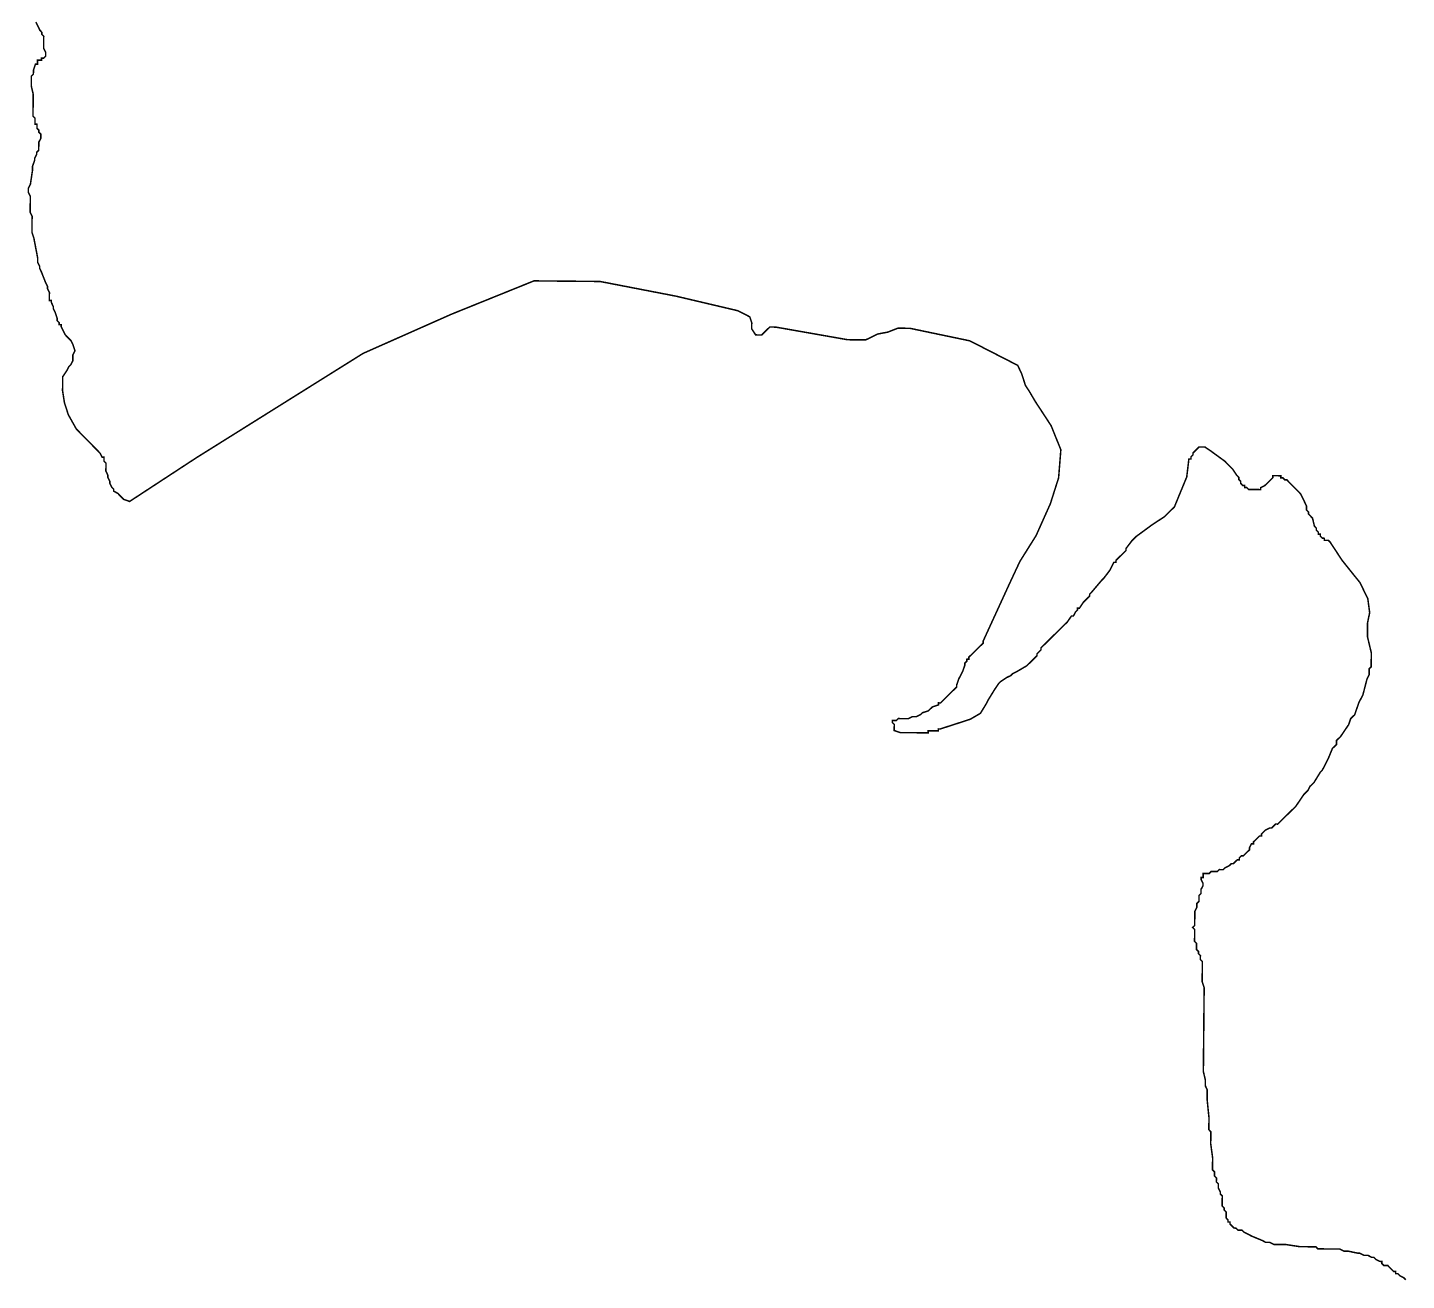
# Model space of a CAD drawing. Header units: metres. Extents: x 290190 to 339802, y 1811045 to 1991312.
# Drawn here: x 311178 to 313949, y 1910079 to 1912597 of the extents above; entities that cross this region are included whole.
import ezdxf

# ---------------------------------------------------------------- set-up
doc = ezdxf.new("R2010")
doc.units = ezdxf.units.M
doc.header["$MEASUREMENT"] = 0
doc.layers.add('HAZARDS LINE', color=1, linetype='Continuous')

msp = doc.modelspace()

# ---------------------------------------------------------------- linework, layer by layer
at = {"layer": 'HAZARDS LINE', "lineweight": 18}
msp.add_lwpolyline([(311195, 1912608.1, 3.02, 3.02, 0), (311202.9, 1912591.9, 3.02, 3.02, 0), (311206.8, 1912587.8, 3.02, 3.02, 0), (311206.8, 1912583.8, 3.02, 3.02, 0), (311210.8, 1912579.8, 3.02, 3.02, 0), (311210.6, 1912555.6, 3.02, 3.02, 0), (311214.5, 1912547.5, 3.02, 3.02, 0), (311214.5, 1912539.5, 3.02, 3.02, 0), (311210.4, 1912535.5, 3.02, 3.02, 0), (311206.4, 1912535.5, 3.02, 3.02, 0), (311206.3, 1912531.5, 3.02, 3.02, 0), (311198.3, 1912531.6, 3.02, 3.02, 0), (311198.2, 1912523.5, 3.02, 3.02, 0), (311194.2, 1912523.6, 3.02, 3.02, 0), (311190.1, 1912511.5, 3.02, 3.02, 0), (311190, 1912503.5, 3.02, 3.02, 0), (311185.9, 1912499.5, 3.02, 3.02, 0), (311185.8, 1912479.4, 3.02, 3.02, 0), (311189.6, 1912463.3, 3.02, 3.02, 0), (311189.2, 1912419, 3.02, 3.02, 0), (311193.2, 1912415, 3.02, 3.02, 0), (311193.1, 1912402.9, 3.02, 3.02, 0), (311197.1, 1912402.8, 3.02, 3.02, 0), (311197.1, 1912394.8, 3.02, 3.02, 0), (311201, 1912390.7, 3.02, 3.02, 0), (311201, 1912386.7, 3.02, 3.02, 0), (311205, 1912382.7, 3.02, 3.02, 0), (311204.9, 1912374.6, 3.02, 3.02, 0), (311200.8, 1912366.6, 3.02, 3.02, 0), (311200.7, 1912350.5, 3.02, 3.02, 0), (311196.6, 1912346.5, 3.02, 3.02, 0), (311196.6, 1912342.5, 3.02, 3.02, 0), (311192.5, 1912334.5, 3.02, 3.02, 0), (311192.5, 1912330.5, 3.02, 3.02, 0), (311188.3, 1912318.4, 3.02, 3.02, 0), (311188.2, 1912310.4, 3.02, 3.02, 0), (311184, 1912282.3, 3.02, 3.02, 0), (311179.9, 1912274.2, 3.02, 3.02, 0), (311179.8, 1912266.2, 3.02, 3.02, 0), (311183.8, 1912258.1, 3.02, 3.02, 0), (311183.5, 1912225.9, 3.02, 3.02, 0), (311187.4, 1912217.9, 3.02, 3.02, 0), (311187.1, 1912185.7, 3.02, 3.02, 0), (311191, 1912173.6, 3.02, 3.02, 0), (311198.7, 1912133.3, 3.02, 3.02, 0), (311198.6, 1912125.2, 3.02, 3.02, 0), (311202.6, 1912117.1, 3.02, 3.02, 0), (311202.6, 1912113.1, 3.02, 3.02, 0), (311206.5, 1912105, 3.02, 3.02, 0), (311214.4, 1912084.8, 3.02, 3.02, 0), (311218.3, 1912076.8, 3.02, 3.02, 0), (311218.3, 1912072.7, 3.02, 3.02, 0), (311222.2, 1912064.6, 3.02, 3.02, 0), (311222.1, 1912048.6, 3.02, 3.02, 0), (311226.1, 1912048.5, 3.02, 3.02, 0), (311226.1, 1912044.5, 3.02, 3.02, 0), (311230, 1912036.4, 3.02, 3.02, 0), (311230, 1912032.4, 3.02, 3.02, 0), (311233.9, 1912024.3, 3.02, 3.02, 0), (311237.9, 1912012.2, 3.02, 3.02, 0), (311237.8, 1912008.2, 3.02, 3.02, 0), (311241.8, 1912004.1, 3.02, 3.02, 0), (311241.8, 1912000.1, 3.02, 3.02, 0), (311245.8, 1912000.1, 3.02, 3.02, 0), (311245.8, 1911996, 3.02, 3.02, 0), (311253.7, 1911979.9, 3.02, 3.02, 0), (311257.6, 1911975.8, 3.02, 3.02, 0), (311265.6, 1911967.7, 3.02, 3.02, 0), (311269.6, 1911959.6, 3.02, 3.02, 0), (311273.5, 1911947.5, 3.02, 3.02, 0), (311269.4, 1911939.5, 3.02, 3.02, 0), (311269.3, 1911927.4, 3.02, 3.02, 0), (311265.2, 1911919.4, 3.02, 3.02, 0), (311261.1, 1911915.4, 3.02, 3.02, 0), (311257, 1911907.4, 3.02, 3.02, 0), (311248.9, 1911895.4, 3.02, 3.02, 0), (311248.6, 1911867.3, 3.02, 3.02, 0), (311252.4, 1911843.1, 3.02, 3.02, 0), (311260.2, 1911818.9, 3.02, 3.02, 0), (311276.1, 1911790.6, 3.02, 3.02, 0), (311284, 1911782.4, 3.02, 3.02, 0), (311292, 1911774.3, 3.02, 3.02, 0), (311300, 1911766.2, 3.02, 3.02, 0), (311319.9, 1911745.9, 3.02, 3.02, 0), (311323.9, 1911741.8, 3.02, 3.02, 0), (311327.9, 1911733.8, 3.02, 3.02, 0), (311331.9, 1911733.7, 3.02, 3.02, 0), (311331.8, 1911725.7, 3.02, 3.02, 0), (311335.8, 1911721.6, 3.02, 3.02, 0), (311335.7, 1911705.5, 3.02, 3.02, 0), (311339.6, 1911697.4, 3.02, 3.02, 0), (311339.6, 1911693.4, 3.02, 3.02, 0), (311343.5, 1911685.3, 3.02, 3.02, 0), (311343.5, 1911681.3, 3.02, 3.02, 0), (311347.4, 1911673.2, 3.02, 3.02, 0), (311351.4, 1911669.2, 3.02, 3.02, 0), (311351.4, 1911665.2, 3.02, 3.02, 0), (311359.4, 1911661.1, 3.02, 3.02, 0), (311363.4, 1911657, 3.02, 3.02, 0), (311371.3, 1911648.9, 3.02, 3.02, 0), (311383.4, 1911644.7, 3.02, 3.02, 0), (311516.9, 1911732.1, 3.02, 3.02, 0), (311662.6, 1911823.3, 3.02, 3.02, 0), (311852.7, 1911942.3, 3.02, 3.02, 0), (312030.4, 1912021.1, 3.02, 3.02, 0), (312196, 1912088, 3.02, 3.02, 0), (312328.7, 1912086.8, 3.02, 3.02, 0), (312481.3, 1912057.3, 3.02, 3.02, 0), (312605.8, 1912028, 3.02, 3.02, 0), (312629.8, 1912015.7, 3.02, 3.02, 0), (312633.7, 1912003.6, 3.02, 3.02, 0), (312633.6, 1911991.5, 3.02, 3.02, 0), (312641.5, 1911979.4, 3.02, 3.02, 0), (312653.6, 1911979.3, 3.02, 3.02, 0), (312661.7, 1911987.3, 3.02, 3.02, 0), (312669.8, 1911995.2, 3.02, 3.02, 0), (312681.9, 1911995.1, 3.02, 3.02, 0), (312826.5, 1911969.7, 3.02, 3.02, 0), (312862.7, 1911969.4, 3.02, 3.02, 0), (312886.9, 1911981.2, 3.02, 3.02, 0), (312907.1, 1911985, 3.02, 3.02, 0), (312927.3, 1911992.9, 3.02, 3.02, 0), (312951.4, 1911992.7, 3.02, 3.02, 0), (313071.9, 1911967.5, 3.02, 3.02, 0), (313168, 1911918.3, 3.02, 3.02, 0), (313175.9, 1911902.1, 3.02, 3.02, 0), (313183.7, 1911877.9, 3.02, 3.02, 0), (313191.6, 1911865.8, 3.02, 3.02, 0), (313203.5, 1911845.6, 3.02, 3.02, 0), (313219.4, 1911821.3, 3.02, 3.02, 0), (313235.3, 1911797, 3.02, 3.02, 0), (313254.9, 1911748.5, 3.02, 3.02, 0), (313250.4, 1911692.3, 3.02, 3.02, 0), (313233.8, 1911640.1, 3.02, 3.02, 0), (313205.1, 1911576, 3.02, 3.02, 0), (313172.5, 1911524, 3.02, 3.02, 0), (313151.9, 1911479.9, 3.02, 3.02, 0), (313098.6, 1911363.7, 3.02, 3.02, 0), (313098.6, 1911359.7, 3.02, 3.02, 0), (313090.4, 1911351.7, 3.02, 3.02, 0), (313082.3, 1911343.7, 3.02, 3.02, 0), (313070.1, 1911331.8, 3.02, 3.02, 0), (313070.1, 1911327.7, 3.02, 3.02, 0), (313066.1, 1911327.8, 3.02, 3.02, 0), (313066, 1911323.8, 3.02, 3.02, 0), (313062, 1911319.8, 3.02, 3.02, 0), (313062, 1911315.7, 3.02, 3.02, 0), (313057.8, 1911303.7, 3.02, 3.02, 0), (313053.7, 1911295.7, 3.02, 3.02, 0), (313049.6, 1911287.7, 3.02, 3.02, 0), (313045.5, 1911275.7, 3.02, 3.02, 0), (313045.5, 1911271.6, 3.02, 3.02, 0), (313037.3, 1911263.7, 3.02, 3.02, 0), (313033.3, 1911259.7, 3.02, 3.02, 0), (313029.2, 1911255.7, 3.02, 3.02, 0), (313025.2, 1911251.7, 3.02, 3.02, 0), (313013, 1911239.7, 3.02, 3.02, 0), (313009, 1911239.8, 3.02, 3.02, 0), (313008.9, 1911235.8, 3.02, 3.02, 0), (312996.8, 1911231.8, 3.02, 3.02, 0), (312988.7, 1911223.9, 3.02, 3.02, 0), (312976.6, 1911220, 3.02, 3.02, 0), (312972.5, 1911216, 3.02, 3.02, 0), (312964.5, 1911212, 3.02, 3.02, 0), (312956.4, 1911212.1, 3.02, 3.02, 0), (312948.3, 1911208.1, 3.02, 3.02, 0), (312928.2, 1911208.3, 3.02, 3.02, 0), (312924.2, 1911204.3, 3.02, 3.02, 0), (312916.1, 1911204.4, 3.02, 3.02, 0), (312916.1, 1911200.4, 3.02, 3.02, 0), (312920.1, 1911196.3, 3.02, 3.02, 0), (312920, 1911184.3, 3.02, 3.02, 0), (312932, 1911180.1, 3.02, 3.02, 0), (312988.3, 1911179.6, 3.02, 3.02, 0), (312988.3, 1911183.6, 3.02, 3.02, 0), (313008.5, 1911183.5, 3.02, 3.02, 0), (313008.5, 1911187.5, 3.02, 3.02, 0), (313012.5, 1911187.4, 3.02, 3.02, 0), (313073, 1911207, 3.02, 3.02, 0), (313093.3, 1911218.9, 3.02, 3.02, 0), (313105.5, 1911238.9, 3.02, 3.02, 0), (313109.6, 1911246.9, 3.02, 3.02, 0), (313121.9, 1911266.9, 3.02, 3.02, 0), (313130, 1911278.9, 3.02, 3.02, 0), (313134.1, 1911282.9, 3.02, 3.02, 0), (313146.2, 1911290.8, 3.02, 3.02, 0), (313154.3, 1911294.8, 3.02, 3.02, 0), (313158.3, 1911298.8, 3.02, 3.02, 0), (313166.4, 1911302.7, 3.02, 3.02, 0), (313186.7, 1911314.6, 3.02, 3.02, 0), (313190.7, 1911318.6, 3.02, 3.02, 0), (313194.8, 1911322.6, 3.02, 3.02, 0), (313202.9, 1911330.6, 3.02, 3.02, 0), (313206.9, 1911334.6, 3.02, 3.02, 0), (313207, 1911338.6, 3.02, 3.02, 0), (313211, 1911342.6, 3.02, 3.02, 0), (313215.1, 1911346.6, 3.02, 3.02, 0), (313215.1, 1911350.6, 3.02, 3.02, 0), (313223.3, 1911358.5, 3.02, 3.02, 0), (313235.4, 1911370.5, 3.02, 3.02, 0), (313243.5, 1911378.5, 3.02, 3.02, 0), (313259.8, 1911394.4, 3.02, 3.02, 0), (313263.8, 1911398.4, 3.02, 3.02, 0), (313267.9, 1911402.4, 3.02, 3.02, 0), (313276.1, 1911414.4, 3.02, 3.02, 0), (313280.1, 1911414.4, 3.02, 3.02, 0), (313284.2, 1911422.4, 3.02, 3.02, 0), (313288.2, 1911426.4, 3.02, 3.02, 0), (313288.3, 1911430.4, 3.02, 3.02, 0), (313292.3, 1911430.3, 3.02, 3.02, 0), (313300.4, 1911442.3, 3.02, 3.02, 0), (313312.6, 1911454.3, 3.02, 3.02, 0), (313312.7, 1911458.3, 3.02, 3.02, 0), (313316.7, 1911462.3, 3.02, 3.02, 0), (313337, 1911486.3, 3.02, 3.02, 0), (313341.1, 1911490.3, 3.02, 3.02, 0), (313353.3, 1911506.2, 3.02, 3.02, 0), (313361.5, 1911522.3, 3.02, 3.02, 0), (313365.5, 1911522.2, 3.02, 3.02, 0), (313365.6, 1911526.2, 3.02, 3.02, 0), (313373.7, 1911534.2, 3.02, 3.02, 0), (313385.9, 1911546.2, 3.02, 3.02, 0), (313385.9, 1911550.2, 3.02, 3.02, 0), (313398.1, 1911566.2, 3.02, 3.02, 0), (313406.2, 1911574.2, 3.02, 3.02, 0), (313438.6, 1911598, 3.02, 3.02, 0), (313462.9, 1911613.9, 3.02, 3.02, 0), (313483.2, 1911633.8, 3.02, 3.02, 0), (313491.4, 1911653.9, 3.02, 3.02, 0), (313507.9, 1911693.9, 3.02, 3.02, 0), (313512.2, 1911730.1, 3.02, 3.02, 0), (313516.3, 1911730.1, 3.02, 3.02, 0), (313516.3, 1911734.1, 3.02, 3.02, 0), (313520.4, 1911738.1, 3.02, 3.02, 0), (313520.4, 1911742.1, 3.02, 3.02, 0), (313532.6, 1911754.1, 3.02, 3.02, 0), (313544.6, 1911754, 3.02, 3.02, 0), (313556.6, 1911745.8, 3.02, 3.02, 0), (313584.6, 1911725.4, 3.02, 3.02, 0), (313600.5, 1911709.2, 3.02, 3.02, 0), (313608.5, 1911697.1, 3.02, 3.02, 0), (313612.5, 1911693, 3.02, 3.02, 0), (313612.4, 1911689, 3.02, 3.02, 0), (313616.4, 1911684.9, 3.02, 3.02, 0), (313616.4, 1911680.9, 3.02, 3.02, 0), (313620.4, 1911676.8, 3.02, 3.02, 0), (313624.4, 1911676.8, 3.02, 3.02, 0), (313624.4, 1911672.8, 3.02, 3.02, 0), (313628.4, 1911672.7, 3.02, 3.02, 0), (313632.4, 1911668.7, 3.02, 3.02, 0), (313656.5, 1911668.5, 3.02, 3.02, 0), (313656.5, 1911672.5, 3.02, 3.02, 0), (313664.6, 1911676.4, 3.02, 3.02, 0), (313668.7, 1911680.4, 3.02, 3.02, 0), (313672.7, 1911684.4, 3.02, 3.02, 0), (313680.9, 1911692.4, 3.02, 3.02, 0), (313680.9, 1911696.4, 3.02, 3.02, 0), (313697, 1911696.3, 3.02, 3.02, 0), (313696.9, 1911692.2, 3.02, 3.02, 0), (313701, 1911692.2, 3.02, 3.02, 0), (313705, 1911688.1, 3.02, 3.02, 0), (313709, 1911688.1, 3.02, 3.02, 0), (313736.9, 1911659.7, 3.02, 3.02, 0), (313748.7, 1911635.4, 3.02, 3.02, 0), (313748.7, 1911627.4, 3.02, 3.02, 0), (313752.6, 1911623.3, 3.02, 3.02, 0), (313752.6, 1911619.3, 3.02, 3.02, 0), (313760.6, 1911611.2, 3.02, 3.02, 0), (313764.5, 1911595.1, 3.02, 3.02, 0), (313768.4, 1911591, 3.02, 3.02, 0), (313768.4, 1911587, 3.02, 3.02, 0), (313772.4, 1911582.9, 3.02, 3.02, 0), (313772.4, 1911578.9, 3.02, 3.02, 0), (313776.4, 1911578.9, 3.02, 3.02, 0), (313776.3, 1911574.8, 3.02, 3.02, 0), (313780.3, 1911570.8, 3.02, 3.02, 0), (313784.3, 1911570.7, 3.02, 3.02, 0), (313784.3, 1911566.7, 3.02, 3.02, 0), (313792.4, 1911566.6, 3.02, 3.02, 0), (313796.3, 1911562.6, 3.02, 3.02, 0), (313820.2, 1911526.2, 3.02, 3.02, 0), (313856, 1911481.6, 3.02, 3.02, 0), (313871.8, 1911449.3, 3.02, 3.02, 0), (313875.5, 1911421.1, 3.02, 3.02, 0), (313871.3, 1911401, 3.02, 3.02, 0), (313871.1, 1911372.8, 3.02, 3.02, 0), (313878.8, 1911340.6, 3.02, 3.02, 0), (313878.6, 1911312.4, 3.02, 3.02, 0), (313874.5, 1911308.4, 3.02, 3.02, 0), (313874.4, 1911296.3, 3.02, 3.02, 0), (313870.3, 1911288.3, 3.02, 3.02, 0), (313862, 1911256.2, 3.02, 3.02, 0), (313853.8, 1911240.2, 3.02, 3.02, 0), (313849.6, 1911228.2, 3.02, 3.02, 0), (313845.5, 1911216.1, 3.02, 3.02, 0), (313837.4, 1911208.2, 3.02, 3.02, 0), (313833.3, 1911196.1, 3.02, 3.02, 0), (313817, 1911172.1, 3.02, 3.02, 0), (313808.8, 1911164.2, 3.02, 3.02, 0), (313808.8, 1911156.1, 3.02, 3.02, 0), (313800.6, 1911148.1, 3.02, 3.02, 0), (313792.4, 1911128.1, 3.02, 3.02, 0), (313788.3, 1911120.1, 3.02, 3.02, 0), (313780.1, 1911104.1, 3.02, 3.02, 0), (313776.1, 1911100.1, 3.02, 3.02, 0), (313763.8, 1911080.1, 3.02, 3.02, 0), (313759.8, 1911076.1, 3.02, 3.02, 0), (313755.7, 1911072.1, 3.02, 3.02, 0), (313751.6, 1911064.1, 3.02, 3.02, 0), (313743.5, 1911056.1, 3.02, 3.02, 0), (313727.2, 1911032.1, 3.02, 3.02, 0), (313719.1, 1911024.1, 3.02, 3.02, 0), (313702.8, 1911008.2, 3.02, 3.02, 0), (313698.8, 1911004.2, 3.02, 3.02, 0), (313694.7, 1911000.2, 3.02, 3.02, 0), (313690.7, 1910996.2, 3.02, 3.02, 0), (313686.6, 1910996.3, 3.02, 3.02, 0), (313678.5, 1910988.3, 3.02, 3.02, 0), (313674.5, 1910988.3, 3.02, 3.02, 0), (313666.4, 1910984.4, 3.02, 3.02, 0), (313662.4, 1910980.4, 3.02, 3.02, 0), (313658.3, 1910976.4, 3.02, 3.02, 0), (313658.3, 1910972.4, 3.02, 3.02, 0), (313654.2, 1910972.4, 3.02, 3.02, 0), (313650.2, 1910968.4, 3.02, 3.02, 0), (313642.1, 1910960.5, 3.02, 3.02, 0), (313642, 1910956.4, 3.02, 3.02, 0), (313638, 1910956.5, 3.02, 3.02, 0), (313633.9, 1910948.5, 3.02, 3.02, 0), (313633.9, 1910944.4, 3.02, 3.02, 0), (313625.7, 1910936.5, 3.02, 3.02, 0), (313621.7, 1910932.5, 3.02, 3.02, 0), (313617.7, 1910932.5, 3.02, 3.02, 0), (313613.6, 1910928.5, 3.02, 3.02, 0), (313613.6, 1910924.5, 3.02, 3.02, 0), (313609.5, 1910924.5, 3.02, 3.02, 0), (313601.4, 1910916.6, 3.02, 3.02, 0), (313597.4, 1910916.6, 3.02, 3.02, 0), (313593.3, 1910912.6, 3.02, 3.02, 0), (313585.3, 1910908.7, 3.02, 3.02, 0), (313581.2, 1910904.7, 3.02, 3.02, 0), (313573.2, 1910904.8, 3.02, 3.02, 0), (313569.1, 1910900.8, 3.02, 3.02, 0), (313557, 1910900.9, 3.02, 3.02, 0), (313553, 1910896.9, 3.02, 3.02, 0), (313540.9, 1910897, 3.02, 3.02, 0), (313540.8, 1910889, 3.02, 3.02, 0), (313536.8, 1910889, 3.02, 3.02, 0), (313536.8, 1910885, 3.02, 3.02, 0), (313540.7, 1910876.9, 3.02, 3.02, 0), (313540.7, 1910872.9, 3.02, 3.02, 0), (313536.6, 1910864.9, 3.02, 3.02, 0), (313536.5, 1910856.8, 3.02, 3.02, 0), (313532.5, 1910852.8, 3.02, 3.02, 0), (313532.4, 1910840.7, 3.02, 3.02, 0), (313528.3, 1910836.8, 3.02, 3.02, 0), (313528.2, 1910828.7, 3.02, 3.02, 0), (313524.1, 1910820.7, 3.02, 3.02, 0), (313523.9, 1910792.5, 3.02, 3.02, 0), (313519.8, 1910788.6, 3.02, 3.02, 0), (313523.8, 1910784.5, 3.02, 3.02, 0), (313523.6, 1910760.4, 3.02, 3.02, 0), (313527.6, 1910756.3, 3.02, 3.02, 0), (313527.5, 1910744.2, 3.02, 3.02, 0), (313531.4, 1910740.2, 3.02, 3.02, 0), (313531.4, 1910736.1, 3.02, 3.02, 0), (313535.4, 1910732.1, 3.02, 3.02, 0), (313535.3, 1910724, 3.02, 3.02, 0), (313539.3, 1910720, 3.02, 3.02, 0), (313538.9, 1910679.7, 3.02, 3.02, 0), (313542.9, 1910667.6, 3.02, 3.02, 0), (313541.3, 1910498.7, 3.02, 3.02, 0), (313545.2, 1910482.5, 3.02, 3.02, 0), (313545.1, 1910470.5, 3.02, 3.02, 0), (313549.1, 1910462.4, 3.02, 3.02, 0), (313548.9, 1910442.3, 3.02, 3.02, 0), (313552.6, 1910406, 3.02, 3.02, 0), (313552.3, 1910381.9, 3.02, 3.02, 0), (313556.3, 1910377.8, 3.02, 3.02, 0), (313556.1, 1910353.7, 3.02, 3.02, 0), (313559.9, 1910325.5, 3.02, 3.02, 0), (313559.7, 1910301.4, 3.02, 3.02, 0), (313563.7, 1910297.3, 3.02, 3.02, 0), (313563.6, 1910289.2, 3.02, 3.02, 0), (313567.6, 1910285.2, 3.02, 3.02, 0), (313567.5, 1910277.1, 3.02, 3.02, 0), (313571.5, 1910273.1, 3.02, 3.02, 0), (313571.4, 1910265, 3.02, 3.02, 0), (313575.4, 1910257, 3.02, 3.02, 0), (313575.3, 1910252.9, 3.02, 3.02, 0), (313579.3, 1910248.9, 3.02, 3.02, 0), (313579.1, 1910228.8, 3.02, 3.02, 0), (313583.1, 1910224.7, 3.02, 3.02, 0), (313583.1, 1910220.7, 3.02, 3.02, 0), (313587.1, 1910216.6, 3.02, 3.02, 0), (313587, 1910204.5, 3.02, 3.02, 0), (313590.9, 1910200.5, 3.02, 3.02, 0), (313590.9, 1910196.5, 3.02, 3.02, 0), (313594.9, 1910196.4, 3.02, 3.02, 0), (313594.9, 1910192.4, 3.02, 3.02, 0), (313598.9, 1910188.3, 3.02, 3.02, 0), (313602.9, 1910184.3, 3.02, 3.02, 0), (313606.9, 1910184.2, 3.02, 3.02, 0), (313610.9, 1910180.2, 3.02, 3.02, 0), (313618.9, 1910180.1, 3.02, 3.02, 0), (313622.9, 1910176.1, 3.02, 3.02, 0), (313638.9, 1910167.9, 3.02, 3.02, 0), (313659, 1910159.6, 3.02, 3.02, 0), (313667, 1910155.5, 3.02, 3.02, 0), (313675, 1910155.5, 3.02, 3.02, 0), (313683, 1910151.4, 3.02, 3.02, 0), (313707.2, 1910151.2, 3.02, 3.02, 0), (313735.3, 1910146.9, 3.02, 3.02, 0), (313767.5, 1910146.6, 3.02, 3.02, 0), (313771.4, 1910142.5, 3.02, 3.02, 0), (313815.7, 1910142.1, 3.02, 3.02, 0), (313823.7, 1910138, 3.02, 3.02, 0), (313831.7, 1910138, 3.02, 3.02, 0), (313851.8, 1910133.8, 3.02, 3.02, 0), (313855.8, 1910133.7, 3.02, 3.02, 0), (313863.9, 1910129.6, 3.02, 3.02, 0), (313871.9, 1910129.5, 3.02, 3.02, 0), (313879.9, 1910125.4, 3.02, 3.02, 0), (313883.9, 1910125.4, 3.02, 3.02, 0), (313887.9, 1910121.4, 3.02, 3.02, 0), (313895.9, 1910117.3, 3.02, 3.02, 0), (313899.9, 1910117.2, 3.02, 3.02, 0), (313899.9, 1910113.2, 3.02, 3.02, 0), (313903.9, 1910109.1, 3.02, 3.02, 0), (313911.9, 1910109.1, 3.02, 3.02, 0), (313915.9, 1910105, 3.02, 3.02, 0), (313923.9, 1910096.9, 3.02, 3.02, 0), (313927.9, 1910096.9, 3.02, 3.02, 0), (313927.9, 1910092.8, 3.02, 3.02, 0), (313931.9, 1910092.8, 3.02, 3.02, 0), (313935.9, 1910088.7, 3.02, 3.02, 0), (313943.9, 1910084.6, 3.02, 3.02, 0), (313947.9, 1910080.6, 0, 0, 0)], format="xyseb", dxfattribs=at)

doc.saveas('drawing.dxf')
